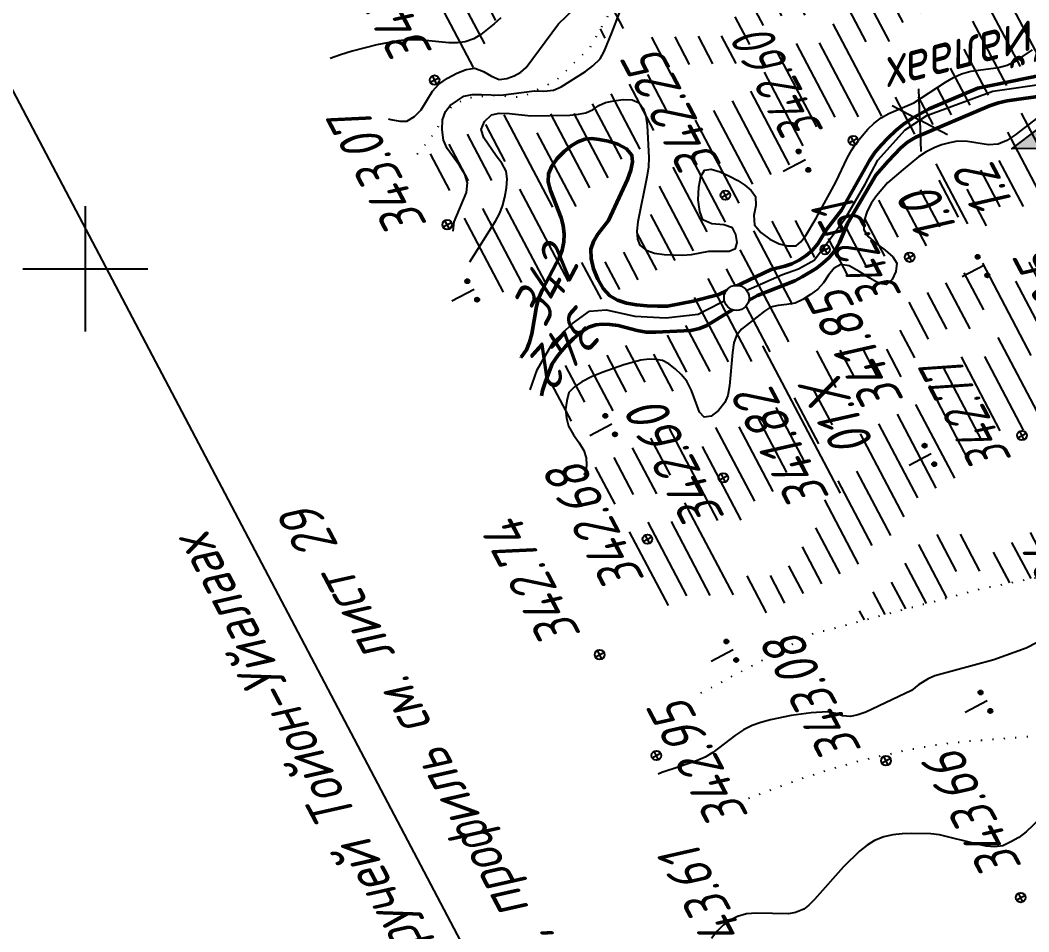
# Model space of a CAD drawing. Extents: x 1517348 to 1518464, y 2188576 to 2190606.
# Drawn here: x 1517593.7 to 1517690.6, y 2189736.4 to 2189823.9 of the extents above; entities that cross this region are included whole.
import ezdxf
from ezdxf.enums import TextEntityAlignment as Align

# ---------------------------------------------------------------- set-up
doc = ezdxf.new("R2010")
doc.units = 0
doc.linetypes.add('ИИDot', pattern=[1, 0, -1])
for name, color, linetype, lineweight in [('ИИ_БОЛОТО_025', 3, 'Continuous', 25), ('ИИ_ГЕОСЕТКА_025', 3, 'Continuous', 25), ('ИИ_ГИДРОГРАФИЯ_025', 3, 'Continuous', 25), ('ИИ_КОНТУР_025', 7, 'ИИDot', 25), ('ИИ_ОТМЕТКА_025', 7, 'Continuous', 25), ('ИИ_ОФОРМЛЕНИЕ_025', 7, 'Continuous', 25), ('ИИ_РАЗМЕР_025', 7, 'Continuous', 25), ('ИИ_РЕЛЬЕФ_025', 34, 'Continuous', 25), ('ИИ_РЕЛЬЕФ_050', 34, 'Continuous', 50), ('ИИ_ТЕКСТ_025', 7, 'Continuous', 25), ('ИИ_УГОДЬЯ_025', 7, 'Continuous', 25)]:
    doc.layers.add(name, color=color, linetype=linetype, lineweight=lineweight)
doc.styles.add('VNIPISIMPLEXCUR', font='simplex.shx', dxfattribs={"width": 0.8, "oblique": 15})
doc.dimstyles.new('ИИ-2000-м-dm$0', dxfattribs={"dimscale": 2, "dimtxt": 2.5, "dimasz": 2.5, "dimexe": 1.25, "dimexo": 0, "dimgap": 1, "dimtad": 1, "dimtoh": 1, "dimzin": 1, "dimdsep": 46, "dimtxsty": 'VNIPISIMPLEXCUR', "dimblk": 'OBLIQUE', "dimcen": 2.5, "dimaunit": 1, "dimadec": 4, "dimazin": 0, "dimtfac": 1, "dimtmove": 1, "dimatfit": 2, "dimfxl": 1, "dimarcsym": 0})
doc.dimstyles.new('ИИ-2000-м-dm$2', dxfattribs={"dimscale": 2, "dimtxt": 2.5, "dimasz": 2.5, "dimexe": 1.25, "dimexo": 0, "dimgap": 1, "dimtad": 2, "dimtoh": 1, "dimzin": 1, "dimdsep": 46, "dimtxsty": 'VNIPISIMPLEXCUR', "dimcen": 2.5, "dimaunit": 1, "dimazin": 0, "dimtfac": 1, "dimtmove": 1, "dimatfit": 2, "dimfxl": 1, "dimarcsym": 0})

# ---------------------------------------------------------------- blocks, each defined once
blk = doc.blocks.new('PICKET')
at = {"color": 0, "linetype": 'Continuous', "lineweight": 25}
for p, q in [((-0.23, 0), (0.23, 0)), ((0, 0.23), (0, -0.23))]:
    blk.add_line(p, q, dxfattribs=at)
blk.add_circle((0, 0), 0.23, dxfattribs=at)
at = {"color": 0, "linetype": 'Continuous', "style": 'VNIPISIMPLEXCUR', "oblique": 15, "width": 0.8}
blk.add_attdef('OTMETKA', (1.25, 0.3), '', height=2, dxfattribs=at)
at = {"color": 8, "linetype": 'Continuous', "style": 'VNIPISIMPLEXCUR', "oblique": 15, "width": 0.8, "flags": 1}
blk.add_attdef('NOMER', (1.25, -2.7), '', height=2, dxfattribs=at)
blk = doc.blocks.new('ИИ0523811')
at = {"linetype": 'Continuous', "lineweight": 25}
blk.add_hatch(color=0, dxfattribs=at).paths.add_polyline_path([(6, -0.25), (1.5, -0.0625), (1.5, -0.5), (0, 0), (1.5, 0.5), (1.5, 0.0625), (6, 0.25)])
at = {"color": 0, "linetype": 'Continuous', "lineweight": 25}
blk.add_lwpolyline([(6, -0.25), (1.5, -0.0625), (1.5, -0.5), (0, 0), (1.5, 0.5), (1.5, 0.0625), (6, 0.25)], close=True, dxfattribs=at)
blk = doc.blocks.new('ИИ05407')
at = {"linetype": 'Continuous', "lineweight": 25}
h = blk.add_hatch(color=0, dxfattribs=at)
edge = h.paths.add_edge_path()
edge.add_arc((-0.5, 0.1), 0.1, 0, 360)
h = blk.add_hatch(color=0, dxfattribs=at)
edge = h.paths.add_edge_path()
edge.add_arc((0.5, 0.1), 0.1, 0, 360)
at = {"color": 0, "linetype": 'Continuous', "lineweight": 25}
blk.add_lwpolyline([(0, 0), (0, 1.2)], dxfattribs=at)
for centre in [(-0.5, 0.1), (0.5, 0.1)]:
    blk.add_circle(centre, 0.1, dxfattribs=at)
blk = doc.blocks.new('ИИ05466')
at = {"linetype": 'Continuous', "lineweight": 25}
blk.add_hatch(color=0, dxfattribs=at).paths.add_polyline_path([(0, 0), (-0.4, 0.8), (0.4, 0.8)])
at = {"color": 0, "linetype": 'Continuous', "lineweight": 25}
for points in [[(0, 0), (0, 2)], [(0, 0), (-0.4, 0.8), (0.4, 0.8), (0, 0)]]:
    blk.add_lwpolyline(points, dxfattribs=at)
at = {"color": 0, "linetype": 'Continuous', "style": 'VNIPISIMPLEXCUR', "oblique": 15, "width": 0.8}
blk.add_attdef('DEPTH', (1, 0), '', height=2, dxfattribs=at)
blk = doc.blocks.new('ИИ052131')
at = {"color": 7, "linetype": 'Continuous', "style": 'VNIPISIMPLEXCUR', "oblique": 15, "width": 0.8}
for tag, p in [('HEIGHT', (1.3, 0.7)), ('DATE', (1.3, -2.7))]:
    blk.add_attdef(tag, p, '', height=2, dxfattribs=at)
at = {"color": 0, "linetype": 'Continuous', "lineweight": 25}
blk.add_wipeout([(-0.532, -0.284), (-0.466, -0.382), (-0.382, -0.466), (-0.284, -0.532), (-0.175, -0.577), (-0.059, -0.6), (0.059, -0.6), (0.175, -0.577), (0.284, -0.532), (0.382, -0.466), (0.466, -0.382), (0.532, -0.284), (0.577, -0.175), (0.6, -0.059), (0.6, 0.059), (0.577, 0.175), (0.532, 0.284), (0.466, 0.382), (0.382, 0.466), (0.284, 0.532), (0.175, 0.577), (0.059, 0.6), (-0.059, 0.6), (-0.175, 0.577), (-0.284, 0.532), (-0.382, 0.466), (-0.466, 0.382), (-0.532, 0.284), (-0.577, 0.175), (-0.6, 0.059), (-0.6, -0.059), (-0.577, -0.175)], dxfattribs=at)
blk.add_circle((0, 0), 0.6, dxfattribs=at)
blk = doc.blocks.new('ИИ052382')
at = {"color": 0, "linetype": 'Continuous', "lineweight": 25}
blk.add_lwpolyline([(1.299, 0.75), (0, 0), (1.299, -0.75)], dxfattribs=at)
at = {"color": 0, "linetype": 'Continuous', "style": 'VNIPISIMPLEXCUR', "oblique": 15, "width": 0.8}
for tag, p in [('WIDTH', (2, 0.7)), ('DEPTH', (2, -2.7))]:
    blk.add_attdef(tag, p, '', height=2, dxfattribs=at)
blk = doc.blocks.new('*D23')
at = {"layer": 'Defpoints', "color": 0, "transparency": 16777216}
for p in [(1517433.622, 2190485.815), (1517814.441, 2189993.765), (1517710.224, 2189950.843), (1517583.525, 2189878.795), (1518412.378, 2188627.85)]:
    blk.add_point(p, dxfattribs=at)
at = {"layer": 'ИИ_РАЗМЕР_025', "color": 0, "lineweight": -2, "transparency": 16777216}
for p, q in [((1517701.869, 2189947.558), (1517694.82, 2189960.94)), ((1517709.197, 2189948.668), (1517701.869, 2189947.558))]:
    blk.add_line(p, q, dxfattribs=at)
blk.add_arc((1517718.097, 2189945.797), 9.352, 142.47714, 181.7709, dxfattribs=at)
at = {"layer": 'ИИ_РАЗМЕР_025', "color": 0, "transparency": 16777216}
for points in [[(1517710.251, 2189952.003), (1517711.11, 2189950.983), (1517713.739, 2189954.071)], [(1517709.397, 2189945.671), (1517708.103, 2189945.345), (1517709.726, 2189941.629)]]:
    blk.add_solid(points, dxfattribs=at)
at = {"layer": 'ИИ_РАЗМЕР_025', "color": 0, "transparency": 16777216, "insert": (1517695.12, 2189953.116), "char_height": 4, "attachment_point": 5, "rotation": 117.7798, "style": 'VNIPISIMPLEXCUR'}
blk.add_mtext("88°41'", dxfattribs=at)
blk = doc.blocks.new('_Oblique')
at = {"color": 0, "linetype": 'ByBlock', "lineweight": -2}
blk.add_line((-0.5, -0.5), (0.5, 0.5), dxfattribs=at)
blk = doc.blocks.new('*D27')
at = {"layer": 'Defpoints', "color": 0, "transparency": 16777216}
for p in [(1517483.755, 2190304.733), (1518396.803, 2188657.416), (1518396.803, 2188657.416)]:
    blk.add_point(p, dxfattribs=at)
at = {"layer": 'ИИ_РАЗМЕР_025', "color": 0, "lineweight": -2, "transparency": 16777216}
for p, q in [((1517483.755, 2190304.733), (1517481.569, 2190303.521)), ((1517483.755, 2190304.733), (1518396.803, 2188657.416)), ((1518396.803, 2188657.416), (1518394.617, 2188656.204))]:
    blk.add_line(p, q, dxfattribs=at)
at = {"layer": 'ИИ_РАЗМЕР_025', "color": 0, "lineweight": -2, "transparency": 16777216, "xscale": 4, "yscale": 4, "zscale": 4}
for p, rotation in [((1517483.755, 2190304.733), 118.9980081626661), ((1518396.803, 2188657.416), 298.9980081626661)]:
    blk.add_blockref('_Oblique', p, dxfattribs=dict(at, rotation=rotation))
at = {"layer": 'ИИ_РАЗМЕР_025', "color": 0, "transparency": 16777216, "insert": (1517937.655, 2189479.62), "char_height": 4, "attachment_point": 5, "rotation": 118.99801, "style": 'VNIPISIMPLEXCUR'}
blk.add_mtext('1883.43', dxfattribs=at)
blk = doc.blocks.new('ИИ05012')
at = {"color": 0, "linetype": 'Continuous', "lineweight": 25, "flags": 128}
for points in [[(0, 3), (0, -3)], [(-3, 0), (3, 0)]]:
    blk.add_lwpolyline(points, dxfattribs=at)
blk = doc.blocks.new('ИИ05468')
at = {"color": 0, "linetype": 'Continuous', "lineweight": 25}
for points in [[(-2, 1), (2, 1)], [(-1.25, 0), (1.25, 0)], [(-0.5, -1), (0.5, -1)]]:
    blk.add_lwpolyline(points, dxfattribs=at)

msp = doc.modelspace()

# ---------------------------------------------------------------- hatches: boundary and pattern name
at = {"layer": 'ИИ_БОЛОТО_025'}
h = msp.add_hatch(dxfattribs=at)
h.set_pattern_fill('ИИ_БОЛОТО', color=256, scale=2, style=0, pattern_type=2)
h.set_pattern_definition([(117.7798, (1531919.18, 2184443.797), (-30.08134, -15.84654), [10, -3, 4, -5, 4, -8]), (117.7798, (1531916.945, 2184443.75), (-30.08134, -15.84654), [8, -3, 5, -4, 5, -9]), (117.7798, (1531914.71, 2184443.702), (-30.08134, -15.84654), [8, -3, 4, -6, 4, -9]), (117.7798, (1531912.94, 2184442.77), (-30.08134, -15.84654), [8, -3, 4, -5, 4, -10]), (117.7798, (1531911.637, 2184440.953), (-30.08134, -15.84654), [8, -3, 3, -7, 4, -9]), (117.7798, (1531910.333, 2184439.136), (-30.08134, -15.84654), [8, -3, 3, -8, 4, -8]), (117.7798, (1531908.564, 2184438.204), (-30.08134, -15.84654), [8, -4, 3, -10, 4, -5]), (117.7798, (1531906.794, 2184437.272), (-30.08134, -15.84654), [8, -5, 3, -10, 4, -4]), (117.7798, (1531905.49, 2184435.455), (-30.08134, -15.84654), [9, -5, 4, -5, 8, -3]), (117.7798, (1531904.188, 2184433.64), (-30.08134, -15.84654), [7, -5, 4, -5, 10, -3]), (117.7798, (1531902.418, 2184432.706), (-30.08134, -15.84654), [7, -4, 5, -5, 9, -4]), (117.7798, (1531901.115, 2184430.89), (-30.08134, -15.84654), [7, -4, 6, -5, 9, -3]), (117.7798, (1531899.345, 2184429.957), (-30.08134, -15.84654), [5, -6, 6, -6, 7, -4]), (117.7798, (1531897.576, 2184429.025), (-30.08134, -15.84654), [4, -6, 7, -6, 5, -6]), (117.7798, (1531895.806, 2184428.093), (-30.08134, -15.84654), [3, -7, 8, -6, 4, -6]), (117.7798, (1531894.037, 2184427.16), (-30.08134, -15.84654), [3, -6, 8, -6, 4, -7]), (117.7798, (1531892.267, 2184426.23), (-30.08134, -15.84654), [4, -6, 10, -5, 4, -5])])
h.paths.add_polyline_path([(1517703.902, 2189772.934), (1517706.996, 2189775.765), (1517709.906, 2189779.285), (1517708.291, 2189784.989), (1517703.901, 2189787.067), (1517699.273, 2189787.786), (1517692.992, 2189789.345), (1517691.328, 2189795.519), (1517693.897, 2189802.137), (1517705.705, 2189814.018), (1517709.527, 2189811.662), (1517716.812, 2189808.224), (1517718.864, 2189808.635), (1517719.782, 2189812.111), (1517721.644, 2189814.081), (1517723.76, 2189815.67), (1517728.147, 2189814.504), (1517734.673, 2189812.48), (1517737.948, 2189809.661), (1517742.117, 2189809.334), (1517746.949, 2189809.444), (1517750.88, 2189807.873), (1517753.546, 2189807.783), (1517753.115, 2189810.679), (1517750.405, 2189811.673), (1517746.319, 2189811.03), (1517742.328, 2189813.336), (1517735.39, 2189815.717), (1517731.278, 2189818.63), (1517723.928, 2189824.133), (1517720.445, 2189826.595), (1517719.529, 2189828.311), (1517721.315, 2189829.241), (1517724.18, 2189834.032), (1517727.617, 2189842.205), (1517727.458, 2189842.141), (1517718.298, 2189847.743), (1517716.95, 2189844.106), (1517718.256, 2189836.415), (1517716.133, 2189828.979), (1517712.112, 2189828.925), (1517705.662, 2189829.902), (1517697.408, 2189830.007), (1517676.881, 2189830.003), (1517664.208, 2189828.597), (1517654.387, 2189828.204), (1517650.517, 2189824.921), (1517648.421, 2189821.223), (1517645.205, 2189818.077), (1517641.916, 2189816.448), (1517639.122, 2189816.636), (1517636.665, 2189816.379), (1517635.204, 2189815.609), (1517634.324, 2189814.523), (1517633.535, 2189813.07), (1517631.569, 2189810.618), (1517659.095, 2189759.305), (1517669.555, 2189764.916), (1517686.213, 2189769.366)])

# ---------------------------------------------------------------- linework, layer by layer
at = {"layer": 'ИИ_ГИДРОГРАФИЯ_025', "flags": 128}
msp.add_lwpolyline([(1517642.711, 2189788.382), (1517643.359, 2189790.326), (1517644.914, 2189792.956), (1517646.767, 2189794.75), (1517648.381, 2189795.946), (1517649.996, 2189796.065), (1517652.746, 2189795.467), (1517655.735, 2189795.288), (1517658.844, 2189795.647), (1517662.073, 2189797.321), (1517666.915, 2189799.473), (1517668.47, 2189800.011), (1517669.964, 2189800.848), (1517671.041, 2189802.283), (1517673.013, 2189804.914), (1517674.867, 2189808.142), (1517676.063, 2189810.414), (1517678.693, 2189813.343), (1517680.786, 2189814.719), (1517687.123, 2189817.05), (1517692.444, 2189817.827)], dxfattribs=at)
at = {"layer": 'ИИ_КОНТУР_025', "linetype": 'ИИDot', "flags": 128}
for points in [[(1517659.095, 2189759.305), (1517669.555, 2189764.916), (1517686.213, 2189769.366), (1517703.902, 2189772.934), (1517706.996, 2189775.765), (1517709.906, 2189779.285), (1517708.291, 2189784.989), (1517703.901, 2189787.067), (1517699.273, 2189787.786), (1517692.992, 2189789.345), (1517691.328, 2189795.519), (1517693.897, 2189802.137), (1517705.705, 2189814.018), (1517709.527, 2189811.662), (1517716.812, 2189808.224), (1517718.864, 2189808.635), (1517719.782, 2189812.111), (1517721.644, 2189814.081), (1517723.76, 2189815.67), (1517728.147, 2189814.504), (1517734.673, 2189812.48), (1517737.948, 2189809.661), (1517742.117, 2189809.334), (1517746.949, 2189809.444), (1517750.88, 2189807.873), (1517753.546, 2189807.783), (1517753.115, 2189810.679), (1517750.405, 2189811.673), (1517746.319, 2189811.03), (1517742.772, 2189813.08), (1517735.39, 2189815.717), (1517731.278, 2189818.63), (1517723.928, 2189824.133), (1517720.445, 2189826.595), (1517719.529, 2189828.311), (1517721.315, 2189829.241), (1517724.18, 2189834.032), (1517727.628, 2189842.231), (1517718.292, 2189847.728), (1517716.95, 2189844.106), (1517718.256, 2189836.415), (1517716.133, 2189828.979), (1517712.112, 2189828.925), (1517705.662, 2189829.902), (1517697.408, 2189830.007), (1517676.881, 2189830.003), (1517664.208, 2189828.597), (1517654.387, 2189828.204), (1517650.517, 2189824.921), (1517648.421, 2189821.223), (1517645.205, 2189818.077), (1517641.916, 2189816.448), (1517639.122, 2189816.636), (1517636.665, 2189816.379), (1517635.204, 2189815.609), (1517634.324, 2189814.523), (1517633.535, 2189813.07), (1517631.569, 2189810.618)], [(1517662.621, 2189748.845), (1517668.257, 2189750.942), (1517671.651, 2189752.047), (1517674.755, 2189752.918), (1517678.837, 2189753.832), (1517682.146, 2189754.419), (1517684.674, 2189754.689), (1517691.902, 2189755.238), (1517694.709, 2189755.518), (1517697.315, 2189755.967), (1517698.513, 2189756.262), (1517699.641, 2189756.604), (1517700.698, 2189756.993), (1517701.685, 2189757.429), (1517703.517, 2189758.403), (1517705.551, 2189759.302), (1517707.858, 2189760.088), (1517710.436, 2189760.763), (1517713.235, 2189761.321), (1517717.247, 2189761.901), (1517719.746, 2189762.111), (1517722.104, 2189762.182), (1517724.452, 2189762.102), (1517726.923, 2189761.863), (1517729.516, 2189761.465), (1517736.214, 2189760.079), (1517739.839, 2189759.503), (1517744.208, 2189759.072), (1517751.927, 2189758.4), (1517753.934, 2189758.082), (1517755.696, 2189757.632), (1517757.215, 2189757.052), (1517760.896, 2189755.167), (1517762.534, 2189754.464), (1517763.092, 2189754.282), (1517764.405, 2189754.057), (1517765.98, 2189754.019), (1517767.818, 2189754.169), (1517769.867, 2189754.51), (1517770.445, 2189754.729), (1517771.198, 2189755.092), (1517772.009, 2189755.484), (1517772.86, 2189755.92), (1517774.072, 2189756.537), (1517775.472, 2189757.229), (1517776.893, 2189757.945), (1517777.827, 2189758.486), (1517778.876, 2189758.991), (1517780.042, 2189759.461), (1517781.324, 2189759.895), (1517782.722, 2189760.293), (1517785.866, 2189760.982), (1517800.355, 2189763.548), (1517803.54, 2189764.272), (1517806.821, 2189765.198), (1517810.196, 2189766.326), (1517813.634, 2189767.642), (1517816.939, 2189769.067), (1517820.076, 2189770.587), (1517823.048, 2189772.202), (1517828.773, 2189775.716), (1517836.357, 2189780.643), (1517841.682, 2189784.093), (1517850.702, 2189789.675), (1517855.84, 2189792.829), (1517858.126, 2189794.364), (1517860.158, 2189795.852), (1517861.936, 2189797.293), (1517863.461, 2189798.687), (1517864.732, 2189800.034), (1517865.749, 2189801.333), (1517866.512, 2189802.586), (1517867.089, 2189803.763), (1517867.546, 2189804.837), (1517867.884, 2189805.807), (1517868.103, 2189806.675), (1517868.202, 2189807.439), (1517868.182, 2189808.1), (1517868.043, 2189808.657), (1517867.228, 2189809.948), (1517866.83, 2189810.849), (1517866.592, 2189811.813), (1517866.512, 2189812.84), (1517866.544, 2189813.362), (1517866.639, 2189813.868), (1517866.798, 2189814.358), (1517867.021, 2189814.832), (1517867.308, 2189815.29), (1517868.071, 2189816.159), (1517868.548, 2189816.569), (1517869.068, 2189816.936), (1517869.609, 2189817.231), (1517870.171, 2189817.455), (1517870.754, 2189817.607), (1517871.359, 2189817.688), (1517871.984, 2189817.697), (1517872.631, 2189817.635), (1517875.491, 2189816.933), (1517880.77, 2189815.438), (1517883.375, 2189814.493), (1517885.669, 2189813.404), (1517887.664, 2189812.311), (1517888.847, 2189811.823), (1517889.913, 2189811.548), (1517890.862, 2189811.484), (1517891.473, 2189811.615), (1517892.416, 2189811.966), (1517895.295, 2189813.328), (1517899.5, 2189815.568), (1517899.62, 2189815.635)]]:
    msp.add_lwpolyline(points, dxfattribs=at)
at = {"layer": 'ИИ_ОТМЕТКА_025'}
msp.add_lwpolyline([(1517672.498, 2189778.474), (1517665.047, 2189792.619)], dxfattribs=at)
at = {"layer": 'ИИ_ОФОРМЛЕНИЕ_025'}
msp.add_lwpolyline([(1517792.953, 2189717.833), (1517677.416, 2189656.964), (1517560.894, 2189878.156), (1517676.426, 2189939.015)], dxfattribs=at)
at = {"layer": 'ИИ_РЕЛЬЕФ_025'}
for points, elevation in [([(1517639.875, 2189824.1), (1517639.248, 2189823.497), (1517637.968, 2189822.474), (1517637.297, 2189822.065), (1517636.459, 2189821.767), (1517635.738, 2189821.677), (1517634.904, 2189821.695), (1517632.004, 2189821.963), (1517630.998, 2189821.981), (1517630.019, 2189821.89), (1517627.973, 2189821.49), (1517625.626, 2189820.898), (1517624.506, 2189820.549), (1517623.513, 2189820.175)], 343.5), ([(1517629.105, 2189814.409), (1517629.322, 2189814.338), (1517630.189, 2189814.158), (1517630.87, 2189814.157), (1517631.601, 2189814.61), (1517632.239, 2189815.27), (1517633.312, 2189817.041), (1517633.939, 2189817.718), (1517634.774, 2189818.284), (1517635.674, 2189818.776), (1517636.572, 2189819.121), (1517637.405, 2189819.249), (1517638.208, 2189818.938), (1517638.976, 2189818.477), (1517639.726, 2189818.182), (1517640.446, 2189818.256), (1517641.158, 2189818.507), (1517641.797, 2189818.864), (1517642.313, 2189819.333), (1517645.427, 2189823.509), (1517646.883, 2189824.915)], 343.5), ([(1517635.32, 2189803.626), (1517635.391, 2189804.498), (1517636.595, 2189807.321), (1517636.689, 2189808.262), (1517636.429, 2189809.087), (1517635.907, 2189809.921), (1517634.722, 2189811.56), (1517634.382, 2189812.34), (1517634.246, 2189813.335), (1517634.301, 2189814.292), (1517634.562, 2189815.112), (1517635.034, 2189815.676), (1517636.332, 2189816.561), (1517637.118, 2189816.717), (1517638.021, 2189816.724), (1517639.9, 2189816.65), (1517643.119, 2189817.095), (1517644.01, 2189817.056), (1517644.942, 2189817.148), (1517645.663, 2189817.456), (1517648.005, 2189818.947), (1517648.72, 2189819.476), (1517649.414, 2189820.16), (1517649.814, 2189820.844), (1517650.553, 2189822.65), (1517651.279, 2189824.554)], 343), ([(1517636.902, 2189800.676), (1517639.38, 2189804.584), (1517639.764, 2189805.291), (1517640.054, 2189806.007), (1517640.285, 2189806.872), (1517640.437, 2189807.771), (1517640.484, 2189808.627), (1517640.402, 2189809.361), (1517639.977, 2189810.155), (1517639.423, 2189810.847), (1517638.238, 2189812.583), (1517637.985, 2189813.365), (1517638.323, 2189814.151), (1517638.985, 2189814.792), (1517639.736, 2189814.944), (1517640.702, 2189814.892), (1517642.763, 2189814.667), (1517646.498, 2189814.757), (1517647.332, 2189814.831), (1517648.047, 2189814.967), (1517648.744, 2189815.283), (1517649.307, 2189815.669), (1517649.943, 2189815.953), (1517650.73, 2189816.123), (1517651.628, 2189816.242), (1517652.49, 2189816.206), (1517653.164, 2189815.914), (1517653.544, 2189815.394), (1517653.794, 2189814.648), (1517653.945, 2189813.741), (1517654.098, 2189810.679), (1517654.06, 2189809.787), (1517653.911, 2189808.786), (1517653.036, 2189804.526), (1517652.952, 2189803.611), (1517653.005, 2189802.841), (1517653.236, 2189802.258), (1517653.839, 2189801.8), (1517654.632, 2189801.504), (1517655.565, 2189801.379), (1517657.314, 2189801.319), (1517658.2, 2189801.374), (1517659.84, 2189801.701), (1517661.794, 2189801.704), (1517662.425, 2189801.943), (1517662.574, 2189802.525), (1517662.456, 2189803.291), (1517662.131, 2189803.923), (1517661.285, 2189804.216), (1517660.135, 2189804.312), (1517659.276, 2189804.701), (1517658.974, 2189805.489), (1517658.843, 2189806.62), (1517658.879, 2189807.834), (1517659.076, 2189808.873), (1517659.429, 2189809.48), (1517660.061, 2189809.57), (1517660.931, 2189809.315), (1517661.849, 2189808.889), (1517662.626, 2189808.463), (1517663.319, 2189808.032), (1517663.917, 2189807.531), (1517664.325, 2189806.929), (1517664.358, 2189806.077), (1517664.167, 2189805.107), (1517664.229, 2189804.239), (1517664.835, 2189803.481), (1517665.722, 2189802.837), (1517666.588, 2189802.396), (1517667.412, 2189802.224), (1517668.226, 2189802.21), (1517668.687, 2189802.587), (1517669.165, 2189803.199), (1517670.157, 2189804.873), (1517672.042, 2189808.319), (1517673.178, 2189810.692), (1517673.579, 2189811.419), (1517674.008, 2189812.072), (1517674.558, 2189812.777), (1517675.13, 2189813.407), (1517675.738, 2189813.969), (1517676.395, 2189814.475), (1517677.13, 2189814.907), (1517679.543, 2189815.925), (1517682.569, 2189817.923), (1517683.333, 2189818.355), (1517684.108, 2189818.705), (1517684.987, 2189818.955), (1517687.67, 2189819.316), (1517688.488, 2189819.537), (1517689.352, 2189819.966), (1517690.936, 2189821.017)], 342.5), ([(1517692.275, 2189815.173), (1517689.228, 2189812.841), (1517688.452, 2189812.319), (1517687.623, 2189811.973), (1517686.683, 2189811.909), (1517684.672, 2189812.224), (1517683.723, 2189812.243), (1517682.941, 2189812.103), (1517682.197, 2189811.889), (1517681.468, 2189811.598), (1517680.728, 2189811.228), (1517679.988, 2189810.757), (1517678.501, 2189809.543), (1517677.011, 2189808.269), (1517675.936, 2189807.019), (1517675.463, 2189806.351), (1517675.049, 2189805.528), (1517674.762, 2189804.64), (1517674.731, 2189803.759), (1517675.151, 2189803.1), (1517675.914, 2189802.442), (1517676.782, 2189801.792), (1517677.518, 2189801.157), (1517677.885, 2189800.544), (1517677.8, 2189799.746), (1517677.453, 2189798.969), (1517676.897, 2189798.503), (1517676.213, 2189798.605), (1517675.303, 2189799.112), (1517674.296, 2189799.759), (1517673.321, 2189800.284), (1517672.509, 2189800.422), (1517671.88, 2189800.061), (1517671.355, 2189799.41), (1517670.862, 2189798.675), (1517670.326, 2189798.066), (1517669.621, 2189797.527), (1517668.891, 2189797.067), (1517668.131, 2189796.715), (1517667.331, 2189796.569), (1517666.511, 2189796.499), (1517665.758, 2189796.329), (1517665.193, 2189795.946), (1517662.996, 2189794.224), (1517662.507, 2189793.6), (1517662.265, 2189792.898), (1517662.116, 2189791.977), (1517661.83, 2189788.779), (1517661.66, 2189787.863), (1517661.386, 2189787.171), (1517660.778, 2189786.413), (1517660.062, 2189785.879), (1517659.408, 2189785.758), (1517658.948, 2189786.248), (1517658.195, 2189788.328), (1517657.725, 2189789.24), (1517657.204, 2189789.853), (1517656.625, 2189790.416), (1517656.016, 2189790.879), (1517655.404, 2189791.196), (1517654.766, 2189791.289), (1517654.125, 2189791.347), (1517653.339, 2189791.232), (1517651.705, 2189790.793), (1517649.621, 2189790.069), (1517648.591, 2189789.629), (1517647.665, 2189789.152), (1517646.917, 2189788.649), (1517646.419, 2189788.132), (1517646.23, 2189787.341), (1517646.109, 2189786.514), (1517646.19, 2189785.672), (1517646.387, 2189784.893), (1517646.846, 2189784.083), (1517647.421, 2189783.324), (1517647.867, 2189782.569), (1517648.07, 2189781.879), (1517648.094, 2189781.189), (1517648.041, 2189780.504), (1517647.858, 2189780.253)], 342.5), ([(1517692.42, 2189764.7), (1517690.317, 2189763.614), (1517687.207, 2189762.487), (1517681.559, 2189760.94), (1517680.894, 2189760.67), (1517680.008, 2189760.109), (1517679.307, 2189759.539), (1517674.922, 2189757.479), (1517674.142, 2189757.205), (1517673.452, 2189757.058), (1517672.69, 2189757.123), (1517672.045, 2189757.355), (1517671.238, 2189757.489), (1517669.687, 2189757.403), (1517667.765, 2189757.152), (1517665.776, 2189756.747), (1517664.85, 2189756.489), (1517664.02, 2189756.195), (1517663.178, 2189755.775), (1517662.404, 2189755.261), (1517660.25, 2189753.604), (1517659.511, 2189753.163), (1517658.684, 2189752.792), (1517657.019, 2189752.22), (1517655.351, 2189751.687), (1517654.979, 2189751.51)], 343), ([(1517691.62, 2189747.228), (1517690.298, 2189745.983), (1517689.599, 2189745.45), (1517688.856, 2189745.018), (1517688.085, 2189744.649), (1517687.319, 2189744.56), (1517686.489, 2189744.621), (1517685.612, 2189744.789), (1517682, 2189745.705), (1517681.159, 2189745.787), (1517679.305, 2189745.829), (1517678.408, 2189745.801), (1517677.524, 2189745.7), (1517676.644, 2189745.493), (1517675.763, 2189745.15), (1517675.048, 2189744.722), (1517674.303, 2189744.13), (1517672.781, 2189742.622), (1517670, 2189739.503), (1517669.442, 2189738.95), (1517668.966, 2189738.571), (1517668.165, 2189738.237), (1517667.501, 2189738.114), (1517664.432, 2189738.185), (1517663.465, 2189738.112), (1517662.597, 2189737.87), (1517661.887, 2189737.496), (1517661.237, 2189737.021), (1517660.645, 2189736.444), (1517660.113, 2189735.765)], 343.5)]:
    msp.add_lwpolyline(points, dxfattribs=dict(at, elevation=elevation))
at = {"layer": 'ИИ_РЕЛЬЕФ_050', "elevation": 342}
for points in [[(1517641.824, 2189791.502), (1517641.848, 2189791.524), (1517642.354, 2189792.221), (1517642.651, 2189792.961), (1517642.853, 2189793.777), (1517643.306, 2189796.388), (1517643.544, 2189797.217), (1517643.885, 2189798.017), (1517645.533, 2189801.11), (1517645.775, 2189801.789), (1517645.929, 2189802.596), (1517645.952, 2189803.332), (1517645.877, 2189804.161), (1517645.692, 2189804.901), (1517644.644, 2189807.509), (1517644.437, 2189808.352), (1517644.455, 2189809.104), (1517644.768, 2189809.855), (1517645.297, 2189810.584), (1517645.95, 2189811.247), (1517646.638, 2189811.796), (1517647.268, 2189812.187), (1517647.941, 2189812.434), (1517648.62, 2189812.5), (1517649.333, 2189812.428), (1517650.173, 2189812.254), (1517651.116, 2189811.96), (1517651.95, 2189811.521), (1517652.463, 2189810.913), (1517652.54, 2189810.272), (1517652.375, 2189809.476), (1517652.033, 2189808.567), (1517650.228, 2189804.649), (1517649.19, 2189803.314), (1517648.781, 2189802.615), (1517648.517, 2189801.877), (1517648.56, 2189801.007), (1517648.793, 2189800.016), (1517649.188, 2189799.013), (1517649.719, 2189798.111), (1517650.358, 2189797.418), (1517651.069, 2189796.999), (1517651.936, 2189796.715), (1517652.905, 2189796.54), (1517653.921, 2189796.451), (1517654.927, 2189796.423), (1517655.869, 2189796.432), (1517658.349, 2189796.895), (1517660.801, 2189797.541), (1517665.824, 2189799.941), (1517667.155, 2189800.265), (1517667.808, 2189800.496), (1517668.513, 2189800.845), (1517669.204, 2189801.275), (1517669.819, 2189801.781), (1517670.313, 2189802.392), (1517671.148, 2189803.768), (1517672.588, 2189805.646), (1517675.285, 2189810.413), (1517675.801, 2189811.179), (1517676.394, 2189811.878), (1517677.078, 2189812.587), (1517677.803, 2189813.26), (1517678.52, 2189813.856), (1517679.338, 2189814.416), (1517680.997, 2189815.364), (1517685.675, 2189817.347), (1517691.774, 2189818.582)], [(1517696.178, 2189817.215), (1517688.475, 2189816.121), (1517687.66, 2189815.944), (1517686.803, 2189815.651), (1517679.711, 2189812.638), (1517678.922, 2189812.145), (1517678.278, 2189811.605), (1517677.077, 2189810.318), (1517675.894, 2189808.986), (1517673.178, 2189804.355), (1517672.395, 2189802.527), (1517671.923, 2189801.708), (1517671.388, 2189801.084), (1517670.787, 2189800.539), (1517670.152, 2189800.045), (1517668.798, 2189799.237), (1517668.105, 2189798.858), (1517664.526, 2189797.437), (1517662.735, 2189796.462), (1517659.669, 2189794.578), (1517658.956, 2189794.274), (1517658.133, 2189794.099), (1517654.77, 2189793.916), (1517653.836, 2189793.942), (1517652.966, 2189794.092), (1517651.153, 2189794.552), (1517650.338, 2189794.666), (1517649.641, 2189794.686), (1517649.006, 2189794.628), (1517648.345, 2189794.394), (1517647.638, 2189793.947), (1517646.863, 2189793.306), (1517646.088, 2189792.537), (1517645.385, 2189791.707), (1517644.822, 2189790.882), (1517644.161, 2189789.195), (1517643.897, 2189788.324), (1517643.803, 2189787.812)]]:
    msp.add_lwpolyline(points, dxfattribs=at)
at = {"layer": 'ИИ_ТЕКСТ_025'}
msp.add_lwpolyline([(1517684.704, 2189804.307), (1517681.672, 2189810.063)], dxfattribs=at)

# ---------------------------------------------------------------- block references
at = {"layer": 'ИИ_БОЛОТО_025', "xscale": 2, "yscale": 2, "zscale": 2, "rotation": 117.7797222222222}
msp.add_blockref('ИИ05468', (1517637.171, 2189823.79), dxfattribs=at)
at = {"layer": 'ИИ_ГЕОСЕТКА_025', "xscale": 2, "yscale": 2, "zscale": 2}
msp.add_blockref('ИИ05012', (1517600, 2189800), dxfattribs=at)
at = {"layer": 'ИИ_ГИДРОГРАФИЯ_025', "color": 7, "xscale": 2.000000000008835, "yscale": 2.000000000008835, "zscale": 2.000000000008835, "rotation": 19.16088570210159}
msp.add_blockref('ИИ0523811', (1517688.953, 2189811.513), dxfattribs=at)
at = {"layer": 'ИИ_ОТМЕТКА_025'}
ref = msp.add_blockref('PICKET', (1517633.525, 2189818.112, 343.63), dxfattribs=dict(at, xscale=2, yscale=2, zscale=2, rotation=117.7797222222222))
ref.add_attrib('OTMETKA', '343.63', (1517633.426, 2189820.802, 343.63), dxfattribs={"layer": '0', "color": 0, "height": 4, "rotation": 117.77972, "style": 'VNIPISIMPLEXCUR', "oblique": 15, "width": 0.8})
ref = msp.add_blockref('PICKET', (1517673.71, 2189812.312, 342.6), dxfattribs=dict(at, xscale=2, yscale=2, zscale=2, rotation=117.7797222222222))
ref.add_attrib('OTMETKA', '342.60', (1517670.959, 2189813.256, 342.6), dxfattribs={"layer": '0', "color": 0, "height": 4, "rotation": 117.77972, "style": 'VNIPISIMPLEXCUR', "oblique": 15, "width": 0.7})
ref = msp.add_blockref('PICKET', (1517661.445, 2189807.074, 342.25), dxfattribs=dict(at, xscale=2, yscale=2, zscale=2, rotation=117.7797222222222))
ref.add_attrib('OTMETKA', '342.25', (1517661.172, 2189809.883, 342.25), dxfattribs={"layer": '0', "color": 0, "height": 4, "rotation": 117.77972, "style": 'VNIPISIMPLEXCUR', "oblique": 15, "width": 0.8})
ref = msp.add_blockref('PICKET', (1517634.74, 2189804.24, 343.07), dxfattribs=dict(at, xscale=2, yscale=2, zscale=2, rotation=117.7797222222222))
ref.add_attrib('OTMETKA', '343.07', (1517632.894, 2189804.256, 343.07), dxfattribs={"layer": '0', "color": 0, "height": 4, "rotation": 117.77972, "style": 'VNIPISIMPLEXCUR', "oblique": 15, "width": 0.8})
ref = msp.add_blockref('PICKET', (1517679.134, 2189801.118, 342.51), dxfattribs=dict(at, xscale=2, yscale=2, zscale=2, rotation=117.7797222222222))
ref.add_attrib('OTMETKA', '342.51', (1517678.454, 2189797.531, 342.51), dxfattribs={"layer": '0', "color": 0, "height": 4, "rotation": 117.77972, "style": 'VNIPISIMPLEXCUR', "oblique": 15, "width": 0.7})
ref = msp.add_blockref('PICKET', (1517671.02, 2189801.85, 341.85), dxfattribs=dict(at, xscale=2, yscale=2, zscale=2, rotation=117.7797222222222))
ref.add_attrib('OTMETKA', '341.85', (1517678.666, 2189787.412, 341.85), dxfattribs={"layer": '0', "color": 0, "height": 4, "rotation": 117.77972, "style": 'VNIPISIMPLEXCUR', "oblique": 15, "width": 0.8})
at = {"layer": 'ИИ_ОТМЕТКА_025', "color": 7, "xscale": 2, "yscale": 2, "zscale": 2, "rotation": 117.7797222222222}
msp.add_blockref('ИИ05466', (1517696.443, 2189795.39), dxfattribs=at).add_auto_attribs({'DEPTH': '0.5'})
at = {"layer": 'ИИ_ОТМЕТКА_025'}
ref = msp.add_blockref('PICKET', (1517689.909, 2189784.016, 342.77), dxfattribs=dict(at, xscale=2, yscale=2, zscale=2, rotation=117.7797222222222))
ref.add_attrib('OTMETKA', '342.77', (1517689.01, 2189781.759, 342.77), dxfattribs={"layer": '0', "color": 0, "height": 4, "rotation": 117.77972, "style": 'VNIPISIMPLEXCUR', "oblique": 15, "width": 0.7})
ref = msp.add_blockref('PICKET', (1517661.24, 2189779.95, 342.6), dxfattribs=dict(at, xscale=2, yscale=2, zscale=2, rotation=117.7797222222222))
ref.add_attrib('OTMETKA', '342.60', (1517661.482, 2189776.168, 342.6), dxfattribs={"layer": '0', "color": 0, "height": 4, "rotation": 117.77972, "style": 'VNIPISIMPLEXCUR', "oblique": 15, "width": 0.8})
ref = msp.add_blockref('PICKET', (1517653.96, 2189774.07, 342.68), dxfattribs=dict(at, xscale=2, yscale=2, zscale=2, rotation=117.7797222222222))
ref.add_attrib('OTMETKA', '342.68', (1517653.785, 2189770.224, 342.68), dxfattribs={"layer": '0', "color": 0, "height": 4, "rotation": 117.77972, "style": 'VNIPISIMPLEXCUR', "oblique": 15, "width": 0.8})
ref = msp.add_blockref('PICKET', (1517649.37, 2189762.98, 342.74), dxfattribs=dict(at, xscale=2, yscale=2, zscale=2, rotation=117.7797222222222))
ref.add_attrib('OTMETKA', '342.74', (1517647.674, 2189764.912, 342.74), dxfattribs={"layer": '0', "color": 0, "height": 4, "rotation": 117.77972, "style": 'VNIPISIMPLEXCUR', "oblique": 15, "width": 0.8})
ref = msp.add_blockref('PICKET', (1517698.599, 2189770.127, 342.94), dxfattribs=dict(at, xscale=2, yscale=2, zscale=2, rotation=117.7797222222222))
ref.add_attrib('OTMETKA', '342.94', (1517699.51, 2189763.23, 342.94), dxfattribs={"layer": '0', "color": 0, "height": 4, "rotation": 117.77972, "style": 'VNIPISIMPLEXCUR', "oblique": 15, "width": 0.8})
ref = msp.add_blockref('PICKET', (1517676.857, 2189752.813, 343.08), dxfattribs=dict(at, xscale=2, yscale=2, zscale=2, rotation=117.7797222222222))
ref.add_attrib('OTMETKA', '343.08', (1517674.605, 2189753.83, 343.08), dxfattribs={"layer": '0', "color": 0, "height": 4, "rotation": 117.77972, "style": 'VNIPISIMPLEXCUR', "oblique": 15, "width": 0.8})
ref = msp.add_blockref('PICKET', (1517654.82, 2189753.31, 342.95), dxfattribs=dict(at, xscale=2, yscale=2, zscale=2, rotation=117.7797222222222))
ref.add_attrib('OTMETKA', '342.95', (1517663.754, 2189747.507, 342.95), dxfattribs={"layer": '0', "color": 0, "height": 4, "rotation": 117.77972, "style": 'VNIPISIMPLEXCUR', "oblique": 15, "width": 0.8})
ref = msp.add_blockref('PICKET', (1517689.79, 2189739.68, 343.66), dxfattribs=dict(at, xscale=2, yscale=2, zscale=2, rotation=117.7797222222222))
ref.add_attrib('OTMETKA', '343.66', (1517689.985, 2189742.658, 343.66), dxfattribs={"layer": '0', "color": 0, "height": 4, "rotation": 117.77972, "style": 'VNIPISIMPLEXCUR', "oblique": 15, "width": 0.8})
ref = msp.add_blockref('PICKET', (1517666.21, 2189735.09, 343.61), dxfattribs=dict(at, xscale=2, yscale=2, zscale=2, rotation=117.7797222222222))
ref.add_attrib('OTMETKA', '343.61', (1517664.404, 2189734.084, 343.61), dxfattribs={"layer": '0', "color": 0, "height": 4, "rotation": 117.77972, "style": 'VNIPISIMPLEXCUR', "oblique": 15, "width": 0.8})
at = {"layer": 'ИИ_ТЕКСТ_025', "xscale": 2, "yscale": 2, "zscale": 2, "rotation": 121.8649126093051}
msp.add_blockref('ИИ052382', (1517680.103, 2189814.27), dxfattribs=at)
at = {"layer": 'ИИ_ТЕКСТ_025'}
ref = msp.add_blockref('ИИ052382', (1517680.103, 2189814.27), dxfattribs=dict(at, xscale=2, yscale=2, zscale=2, rotation=301.8649126093051))
ref.add_attrib('WIDTH', '1.0', (1517683.938, 2189803.688), dxfattribs={"layer": '0', "color": 0, "linetype": 'Continuous', "height": 4, "rotation": 117.77972, "style": 'VNIPISIMPLEXCUR', "oblique": 15, "width": 0.8})
ref.add_attrib('DEPTH', '1.2', (1517689.292, 2189806.131), dxfattribs={"layer": '0', "color": 0, "linetype": 'Continuous', "height": 4, "rotation": 117.77972, "style": 'VNIPISIMPLEXCUR', "oblique": 15, "width": 0.8})
at = {"layer": 'ИИ_УГОДЬЯ_025', "xscale": 2, "yscale": 2, "zscale": 2, "rotation": 117.7797222222222}
for p in [(1517669.117, 2189810.474), (1517686.302, 2189800.363), (1517637.317, 2189798.025), (1517650.555, 2189785.107), (1517681.2, 2189782.242), (1517662.188, 2189763.456), (1517686.578, 2189758.566)]:
    msp.add_blockref('ИИ05407', p, dxfattribs=at)

# ---------------------------------------------------------------- texts
at = {"layer": 'ИИ_РЕЛЬЕФ_025', "style": 'VNIPISIMPLEXCUR', "oblique": 15, "width": 0.8}
for rotation, p in [(61.95245, (1517644.038, 2189798.304, 342)), (227.81707, (1517646.363, 2189792.809, 342))]:
    msp.add_text('342', height=4, rotation=rotation, dxfattribs=at).set_placement(p, align=Align.MIDDLE)
at = {"layer": 'ИИ_ТЕКСТ_025', "style": 'VNIPISIMPLEXCUR', "oblique": 15, "width": 0.8}
for s, rotation, p in [('р.Тойон-Уйалаах', 194.67501, (1517710.108, 2189828.962)), ('Переход N3 через ручей Тойон-Уйалаах', 117.77972, (1517650.701, 2189700.919))]:
    msp.add_text(s, height=4, rotation=rotation, dxfattribs=at).set_placement(p)

# ---------------------------------------------------------------- next in the draw order: block references
at = {"layer": 'ИИ_ОТМЕТКА_025', "color": 3}
ref = msp.add_blockref('ИИ052131', (1517662.51, 2189797.22, 341.82), dxfattribs=dict(at, xscale=2, yscale=2, zscale=2, rotation=117.7797222222222))
ref.add_attrib('HEIGHT', '341.82', (1517671.523, 2189778.07, 343.64), dxfattribs={"layer": '0', "color": 7, "linetype": 'Continuous', "height": 4, "rotation": 117.77972, "style": 'VNIPISIMPLEXCUR', "oblique": 15, "width": 0.8})
ref.add_attrib('DATE', '01.Х', (1517675.861, 2189783.15, 341.82), dxfattribs={"layer": '0', "color": 7, "linetype": 'Continuous', "height": 4, "rotation": 117.77972, "style": 'VNIPISIMPLEXCUR', "oblique": 15, "width": 0.8})

# ---------------------------------------------------------------- next in the draw order: texts
at = {"layer": 'ИИ_ТЕКСТ_025', "style": 'VNIPISIMPLEXCUR', "oblique": 15, "width": 0.8}
msp.add_text('План см. лист 28, профиль см. лист 29', height=4, rotation=117.77972, dxfattribs=at).set_placement((1517661.338, 2189703.254))

# ---------------------------------------------------------------- next in the draw order: dimensions: what is measured, and where the dimension line sits
at = {"layer": 'ИИ_РАЗМЕР_025'}
dim = msp.add_angular_dim_2l(base=(1517710.224, 2189950.843), line1=((1518412.378, 2188627.85), (1517433.622, 2190485.815)), line2=((1517814.441, 2189993.765), (1517583.525, 2189878.795)), dimstyle='ИИ-2000-м-dm$2', override={"dimtxt": 2, "dimasz": 2, "dimgap": 0.5}, dxfattribs=at)
dim.commit()
dim.dimension.update_dxf_attribs({"geometry": '*D23', "text_midpoint": (1517695.12, 2189953.116), "dimtype": 162})
dim = msp.add_aligned_dim(p1=(1517483.755, 2190304.733), p2=(1518396.803, 2188657.416), distance=0, dimstyle='ИИ-2000-м-dm$0', override={"dimtxt": 2, "dimasz": 2, "dimgap": 0.5, "dimzin": 0}, dxfattribs=at)
dim.commit()
dim.dimension.update_dxf_attribs({"geometry": '*D27', "text_midpoint": (1517937.655, 2189479.62)})

doc.saveas('drawing.dxf')
